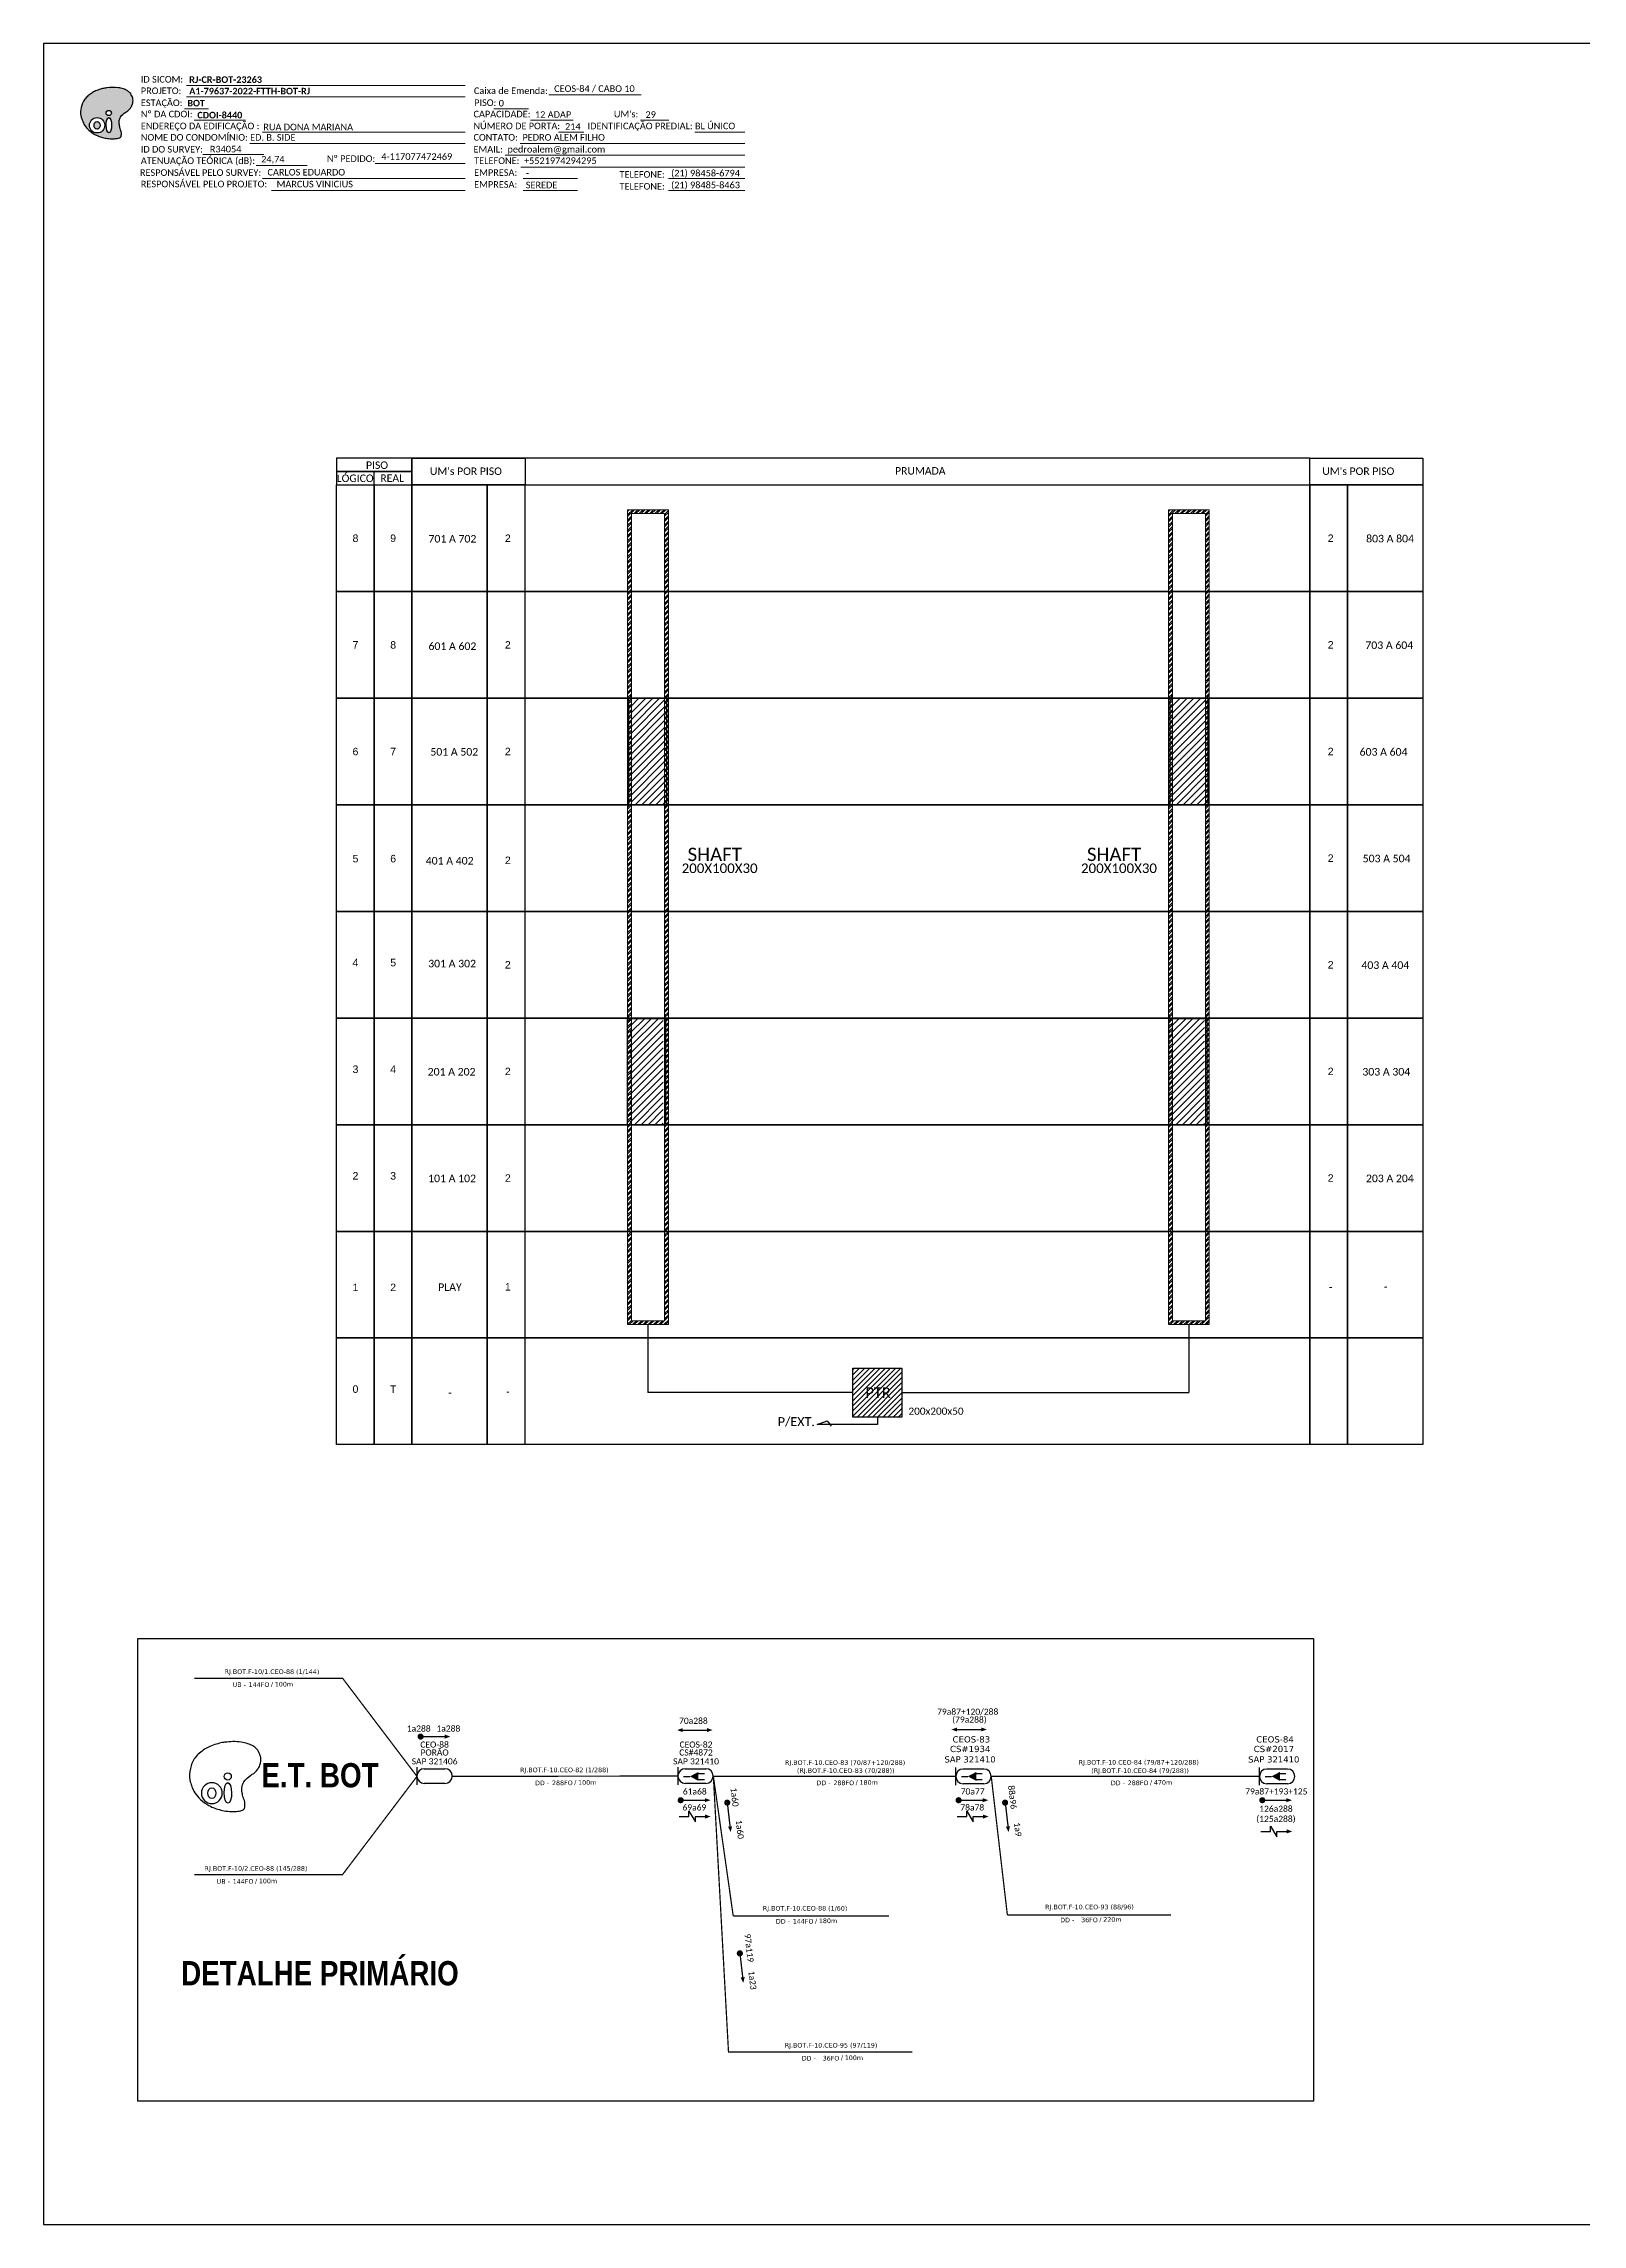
# Model space of a CAD drawing. Header units: inches. Extents: x 158 to 1895, y 602 to 1196.
# Drawn here: x 1056 to 1475, y 602 to 1196 of the extents above; entities that cross this region are included whole.
import ezdxf
from ezdxf.enums import TextEntityAlignment as Align

# ---------------------------------------------------------------- set-up
doc = ezdxf.new("R2010")
doc.units = ezdxf.units.IN
doc.header["$MEASUREMENT"] = 0
for name, color, linetype in [('20.4-CEOS', 1, 'Continuous'), ('20.5-CABO AÉREO', 1, 'Continuous'), ('20.5-CEO', 1, 'Continuous'), ('E.T.', 7, 'Continuous'), ('SETA', 7, 'Continuous')]:
    doc.layers.add(name, color=color, linetype=linetype)
doc.layers.add('40.1-ETIQUETAS', color=1, linetype='Continuous', lineweight=20)
doc.styles.add('ARIAL', font='arial.ttf')
doc.styles.add('siredit', font='verdana.ttf')
doc.styles.add('SWISS BIT', font='swisscb.ttf')
doc.styles.add('WMF-Calibri0', font='calibri.ttf')
doc.styles.add('WMF-Calibri1', font='calibrib.ttf')
doc.linetypes.add('FENCELINE1', pattern='A,0.25,-0.1,[133,ltypeshp.shx,S=0.1,R=0,X=-0.1,Y=0],-0.1,1', length=1.45)

# ---------------------------------------------------------------- blocks, each defined once
blk = doc.blocks.new('OI')
h = blk.add_hatch(color=40)
edge = h.paths.add_edge_path()
edge.add_spline(control_points=[(4.35, -0.67), (3.92, -0.99), (3.26, -1.5), (2.81, -2.59), (2.9, -3.5), (3.06, -4.27), (3.31, -4.85), (3.37, -5.39), (3.4, -5.88), (3.2, -6.4), (2.54, -6.61), (1.65, -6.63), (0.55, -6.67), (-0.56, -6.42), (-1.61, -6.14), (-2.77, -5.61), (-3.92, -4.77), (-4.89, -3.7), (-5.34, -2.65), (-5.6, -1.94), (-5.85, -0.96), (-5.71, 0.47), (-5.1, 2.02), (-4.14, 3.02), (-3.3, 3.61), (-2.37, 4.16), (-1.36, 4.44), (-0.56, 4.7), (0.79, 4.85), (2.24, 4.97), (3.79, 4.57), (4.67, 4.21), (5.44, 3.65), (5.76, 2.99), (6.03, 2.21), (6.01, 1.46), (5.72, 0.64), (5.31, 0.08), (4.88, -0.38), (4.51, -0.55), (4.35, -0.67)], knot_values=[0, 0, 0, 0, 1.60434, 2.417191, 3.427595, 4.282808, 4.776746, 5.304182, 5.888771, 6.258406, 6.858137, 7.79129, 8.986195, 10.124242, 11.187857, 12.242908, 13.953784, 15.414161, 16.515391, 17.349188, 17.675853, 19.552021, 21.515531, 22.568638, 23.63245, 24.621084, 25.782718, 26.745347, 27.142653, 29.870543, 31.004649, 31.921532, 32.709589, 33.801391, 34.042471, 35.192333, 35.971461, 36.628871, 37.254359, 37.836911, 37.836911, 37.836911, 37.836911], degree=3, periodic=0)
h.paths.add_polyline_path([(1.13, -0.87, -1), (-0.04, -0.87, -1)], flags=16)
edge = h.paths.add_edge_path(flags=16)
edge.add_ellipse((0.56, -3.59), major_axis=(-0.02, 1.71), ratio=0.361305, start_angle=0, end_angle=360)
h.paths.add_polyline_path([(-0.36, -3.62, -1), (-3.8, -3.62, -1)], flags=16)
edge = h.paths.add_edge_path(flags=0)
edge.add_ellipse((-2.08, -3.62), major_axis=(0, 0.885), ratio=0.758294, start_angle=0, end_angle=360)
at = {"color": 40}
for centre, radius in [((-2.08, -3.62), 1.72), ((0.54, -0.87), 0.587)]:
    blk.add_circle(centre, radius, dxfattribs=at)
blk.add_ellipse((-2.08, -3.62), major_axis=(0, 0.885), ratio=0.758294, start_param=-3.141592653589792, end_param=3.141592653589792, dxfattribs=at)
blk.add_ellipse((0.56, -3.59), major_axis=(-0.02, 1.71), ratio=0.361305, dxfattribs=at)
at = {"color": 40, "start_tangent": (-0.800898, -0.598801), "end_tangent": (-0.800898, -0.598801)}
blk.add_spline([(4.35, -0.67), (3.2, -1.78), (2.9, -2.54), (2.92, -3.55), (3.12, -4.38), (3.28, -4.85), (3.37, -5.37), (3.35, -5.95), (3.2, -6.29), (2.66, -6.55), (1.73, -6.63), (0.54, -6.62), (-0.58, -6.41), (-1.6, -6.11), (-2.56, -5.67), (-3.95, -4.67), (-4.89, -3.56), (-5.37, -2.56), (-5.64, -1.78), (-5.72, -1.46), (-5.63, 0.42), (-4.84, 2.22), (-4.13, 2.99), (-3.27, 3.62), (-2.4, 4.09), (-1.3, 4.47), (-0.37, 4.72), (0.02, 4.77), (2.75, 4.8), (3.85, 4.53), (4.69, 4.16), (5.31, 3.68), (5.85, 2.73), (5.93, 2.5), (5.94, 1.35), (5.67, 0.62), (5.29, 0.08), (4.84, -0.36), (4.35, -0.67)], degree=3, dxfattribs=at)

msp = doc.modelspace()

# ---------------------------------------------------------------- hatches: boundary and pattern name
h = msp.add_hatch()
h.set_pattern_fill('ANSI32', color=3, scale=0.1056)
h.set_pattern_definition([(45, (-6852.0645, 3188.6005), (-0.71123628, 0.71123628), []), (45, (-6851.5903, 3188.6005), (-0.71123628, 0.71123628), [])])
h.paths.add_polyline_path([(1215.08, 1069.38), (1226.17, 1069.38), (1226.17, 847.44), (1215.08, 847.44)])
h.paths.add_polyline_path([(1216.13, 1068.33), (1225.11, 1068.33), (1225.11, 848.5), (1216.13, 848.5)], flags=16)
h = msp.add_hatch()
h.set_pattern_fill('ANSI32', color=3, scale=0.1056)
h.set_pattern_definition([(45, (-6704.6793, 3188.6005), (-0.71123628, 0.71123628), []), (45, (-6704.2051, 3188.6005), (-0.71123628, 0.71123628), [])])
h.paths.add_polyline_path([(1362.46, 1069.38), (1373.55, 1069.38), (1373.55, 847.44), (1362.46, 847.44)])
h.paths.add_polyline_path([(1363.52, 1068.33), (1372.5, 1068.33), (1372.5, 848.5), (1363.52, 848.5)], flags=16)
h = msp.add_hatch()
h.set_pattern_fill('ANSI31', color=1, scale=10.56, style=0)
h.set_pattern_definition([(45, (-2737.729, -79.8378), (-0.93338095, 0.93338095), [])])
h.paths.add_polyline_path([(1225.07, 1018.05), (1216.1, 1018.05), (1216.1, 989), (1225.07, 989)])
h = msp.add_hatch()
h.set_pattern_fill('ANSI31', color=1, scale=10.56, style=0)
h.set_pattern_definition([(45, (-2590.2444, -79.8378), (-0.93338095, 0.93338095), [])])
h.paths.add_polyline_path([(1372.56, 1018.05), (1363.58, 1018.05), (1363.58, 989), (1372.56, 989)])
h = msp.add_hatch()
h.set_pattern_fill('ANSI31', color=1, scale=10.56, style=0)
h.set_pattern_definition([(45, (-2738.0278, -167.0748), (-0.93338095, 0.93338095), [])])
h.paths.add_polyline_path([(1224.78, 930.81), (1215.8, 930.81), (1215.8, 901.77), (1224.78, 901.77)])
h = msp.add_hatch()
h.set_pattern_fill('ANSI31', color=1, scale=10.56, style=0)
h.set_pattern_definition([(45, (-2590.5433, -167.0748), (-0.93338095, 0.93338095), [])])
h.paths.add_polyline_path([(1372.26, 930.81), (1363.28, 930.81), (1363.28, 901.77), (1372.26, 901.77)])
h = msp.add_hatch()
h.set_pattern_fill('ANSI31', color=1, scale=7.948007, style=0)
h.set_pattern_definition([(45, (1041.1172, 490.2113), (-0.7025112, 0.7025112), [])])
h.paths.add_polyline_path([(1289.8, 835.57), (1276.45, 835.57), (1276.45, 822.22), (1289.8, 822.22)])
h.paths.add_polyline_path([(1279.15, 826.73), (1287.56, 826.73), (1287.56, 831.03), (1279.15, 831.03)], flags=24)

# ---------------------------------------------------------------- linework, layer by layer
for points in [[(1055.94, 602.34), (1894.51, 602.34), (1894.51, 1196.34), (1055.94, 1196.34), (1055.94, 602.34)], [(1135.79, 1076.14), (1400.98, 1076.14), (1400.98, 1083.43), (1135.79, 1083.43), (1135.79, 1083.43), (1135.79, 1079.79)], [(1400.96, 1076.14), (1400.96, 1083.43)], [(1146.05, 1076.14), (1146.05, 1079.79)]]:
    msp.add_lwpolyline(points)
at = {"color": 7, "lineweight": 0}
for points in [[(1094.84, 1184.98), (1170.81, 1184.98)], [(1193.65, 1182.35), (1218.78, 1182.35)], [(1094.32, 1178.58), (1100.87, 1178.58)], [(1094.84, 1181.86), (1170.81, 1181.86)], [(1178.61, 1178.62), (1188.09, 1178.62)], [(1096.98, 1175.51), (1110.92, 1175.51)], [(1115.55, 1172.27), (1170.81, 1172.27)], [(1188.65, 1175.51), (1200.27, 1175.51)], [(1196.24, 1172.27), (1203.18, 1172.27)], [(1218.6, 1175.51), (1226.26, 1175.51)], [(1233.41, 1172.27), (1246.97, 1172.27)], [(1099.3, 1166.1), (1115.91, 1166.1)], [(1112.14, 1169.16), (1170.81, 1169.16)], [(1181.73, 1165.92), (1247, 1165.92)], [(1185.77, 1169.16), (1247, 1169.16)], [(1113.84, 1163.13), (1127.78, 1163.13)], [(1115.55, 1159.58), (1170.81, 1159.58)], [(1146.29, 1163.69), (1170.78, 1163.69)], [(1186.02, 1162.69), (1247, 1162.69)], [(1186.62, 1159.58), (1201.42, 1159.58)], [(1226.23, 1159.58), (1247, 1159.58)], [(1118.04, 1156.34), (1170.81, 1156.34)], [(1186.62, 1156.34), (1201.42, 1156.34)], [(1226.23, 1156.34), (1247, 1156.34)]]:
    msp.add_lwpolyline(points, dxfattribs=at)
at = {"color": 0}
for points in [[(1135.79, 1079.79), (1156.32, 1079.79), (1156.32, 1083.43), (1135.79, 1083.43)], [(1135.79, 1076.14), (1156.32, 1076.14), (1156.32, 1079.79), (1135.79, 1079.79)]]:
    msp.add_lwpolyline(points, close=True, dxfattribs=at)
for points in [[(1156.33, 1083.43), (1187.13, 1083.43), (1187.13, 1076.14), (1156.33, 1076.14)], [(1400.98, 1083.43), (1431.77, 1083.43), (1431.77, 1076.14), (1400.98, 1076.14)], [(1135.79, 1076.14), (1400.98, 1076.14), (1400.98, 1047.09), (1135.79, 1047.09)], [(1135.79, 1076.14), (1146.05, 1076.14), (1146.05, 1047.09), (1135.79, 1047.09)], [(1146.05, 1076.14), (1156.32, 1076.14), (1156.32, 1047.09), (1146.05, 1047.09)], [(1156.32, 1076.14), (1176.85, 1076.14), (1176.85, 1047.09), (1156.32, 1047.09)], [(1176.85, 1076.14), (1187.11, 1076.14), (1187.11, 1047.09), (1176.85, 1047.09)], [(1400.98, 1076.14), (1411.24, 1076.14), (1411.24, 1047.09), (1400.98, 1047.09)], [(1411.24, 1076.14), (1431.77, 1076.14), (1431.77, 1047.09), (1411.24, 1047.09)], [(1135.79, 1047.09), (1400.98, 1047.09), (1400.98, 1018.05), (1135.79, 1018.05)], [(1135.79, 1047.09), (1146.05, 1047.09), (1146.05, 1018.05), (1135.79, 1018.05)], [(1146.05, 1047.09), (1156.32, 1047.09), (1156.32, 1018.05), (1146.05, 1018.05)], [(1156.32, 1047.09), (1176.85, 1047.09), (1176.85, 1018.05), (1156.32, 1018.05)], [(1176.85, 1047.09), (1187.11, 1047.09), (1187.11, 1018.05), (1176.85, 1018.05)], [(1400.98, 1047.09), (1411.24, 1047.09), (1411.24, 1018.05), (1400.98, 1018.05)], [(1411.24, 1047.09), (1431.77, 1047.09), (1431.77, 1018.05), (1411.24, 1018.05)], [(1135.79, 1018.05), (1400.98, 1018.05), (1400.98, 989), (1135.79, 989)], [(1135.79, 1018.05), (1146.05, 1018.05), (1146.05, 989), (1135.79, 989)], [(1146.05, 1018.05), (1156.32, 1018.05), (1156.32, 989), (1146.05, 989)], [(1156.32, 1018.05), (1176.85, 1018.05), (1176.85, 989), (1156.32, 989)], [(1176.85, 1018.05), (1187.11, 1018.05), (1187.11, 989), (1176.85, 989)], [(1215.37, 1018.05), (1225.66, 1018.05), (1225.66, 989), (1215.37, 989)], [(1362.86, 1018.05), (1373.15, 1018.05), (1373.15, 989), (1362.86, 989)], [(1400.98, 1018.05), (1411.24, 1018.05), (1411.24, 989), (1400.98, 989)], [(1411.24, 1018.05), (1431.77, 1018.05), (1431.77, 989), (1411.24, 989)], [(1135.79, 989), (1400.98, 989), (1400.98, 959.96), (1135.79, 959.96)], [(1135.79, 989), (1146.05, 989), (1146.05, 959.96), (1135.79, 959.96)], [(1146.05, 989), (1156.32, 989), (1156.32, 959.96), (1146.05, 959.96)], [(1156.32, 989), (1176.85, 989), (1176.85, 959.96), (1156.32, 959.96)], [(1176.85, 989), (1187.11, 989), (1187.11, 959.96), (1176.85, 959.96)], [(1400.98, 989), (1411.24, 989), (1411.24, 959.96), (1400.98, 959.96)], [(1411.24, 989), (1431.77, 989), (1431.77, 959.96), (1411.24, 959.96)], [(1135.79, 959.96), (1400.98, 959.96), (1400.98, 930.91), (1135.79, 930.91)], [(1135.79, 959.96), (1146.05, 959.96), (1146.05, 930.91), (1135.79, 930.91)], [(1146.05, 959.96), (1156.32, 959.96), (1156.32, 930.91), (1146.05, 930.91)], [(1156.32, 959.96), (1176.85, 959.96), (1176.85, 930.91), (1156.32, 930.91)], [(1176.85, 959.96), (1187.11, 959.96), (1187.11, 930.91), (1176.85, 930.91)], [(1400.98, 959.96), (1411.24, 959.96), (1411.24, 930.91), (1400.98, 930.91)], [(1411.24, 959.96), (1431.77, 959.96), (1431.77, 930.91), (1411.24, 930.91)], [(1135.79, 930.91), (1400.98, 930.91), (1400.98, 901.87), (1135.79, 901.87)], [(1135.79, 930.91), (1146.05, 930.91), (1146.05, 901.87), (1135.79, 901.87)], [(1146.05, 930.91), (1156.32, 930.91), (1156.32, 901.87), (1146.05, 901.87)], [(1156.32, 930.91), (1176.85, 930.91), (1176.85, 901.87), (1156.32, 901.87)], [(1176.85, 930.91), (1187.11, 930.91), (1187.11, 901.87), (1176.85, 901.87)], [(1215.08, 930.81), (1225.36, 930.81), (1225.36, 901.77), (1215.08, 901.77)], [(1362.56, 930.81), (1372.85, 930.81), (1372.85, 901.77), (1362.56, 901.77)], [(1400.98, 930.91), (1411.24, 930.91), (1411.24, 901.87), (1400.98, 901.87)], [(1411.24, 930.91), (1431.77, 930.91), (1431.77, 901.87), (1411.24, 901.87)], [(1135.79, 901.87), (1400.98, 901.87), (1400.98, 872.82), (1135.79, 872.82)], [(1135.79, 901.87), (1146.05, 901.87), (1146.05, 872.82), (1135.79, 872.82)], [(1146.05, 901.87), (1156.32, 901.87), (1156.32, 872.82), (1146.05, 872.82)], [(1156.32, 901.87), (1176.85, 901.87), (1176.85, 872.82), (1156.32, 872.82)], [(1176.85, 901.87), (1187.11, 901.87), (1187.11, 872.82), (1176.85, 872.82)], [(1400.98, 901.87), (1411.24, 901.87), (1411.24, 872.82), (1400.98, 872.82)], [(1411.24, 901.87), (1431.77, 901.87), (1431.77, 872.82), (1411.24, 872.82)], [(1135.79, 872.82), (1400.98, 872.82), (1400.98, 843.78), (1135.79, 843.78)], [(1135.79, 872.82), (1146.05, 872.82), (1146.05, 843.78), (1135.79, 843.78)], [(1146.05, 872.82), (1156.32, 872.82), (1156.32, 843.78), (1146.05, 843.78)], [(1156.32, 872.82), (1176.85, 872.82), (1176.85, 843.78), (1156.32, 843.78)], [(1176.85, 872.82), (1187.11, 872.82), (1187.11, 843.78), (1176.85, 843.78)], [(1400.98, 872.82), (1411.24, 872.82), (1411.24, 843.78), (1400.98, 843.78)], [(1411.24, 872.82), (1431.77, 872.82), (1431.77, 843.78), (1411.24, 843.78)], [(1135.79, 843.78), (1400.98, 843.78), (1400.98, 814.73), (1135.79, 814.73)], [(1135.79, 843.78), (1146.05, 843.78), (1146.05, 814.73), (1135.79, 814.73)], [(1146.05, 843.78), (1156.32, 843.78), (1156.32, 814.73), (1146.05, 814.73)], [(1156.32, 843.78), (1176.85, 843.78), (1176.85, 814.73), (1156.32, 814.73)], [(1176.85, 843.78), (1187.11, 843.78), (1187.11, 814.73), (1176.85, 814.73)], [(1400.98, 843.78), (1411.24, 843.78), (1411.24, 814.73), (1400.98, 814.73)], [(1411.24, 843.78), (1431.77, 843.78), (1431.77, 814.73), (1411.24, 814.73)], [(1081.65, 761.89), (1401.93, 761.89), (1401.93, 635.88), (1081.65, 635.88)]]:
    msp.add_lwpolyline(points, close=True)
at = {"color": 2, "lineweight": 0}
for points in [[(1215.08, 1069.38), (1226.17, 1069.38), (1226.17, 847.44), (1215.08, 847.44)], [(1362.46, 1069.38), (1373.55, 1069.38), (1373.55, 847.44), (1362.46, 847.44)], [(1216.13, 1068.33), (1225.11, 1068.33), (1225.11, 848.5), (1216.13, 848.5)], [(1363.52, 1068.33), (1372.5, 1068.33), (1372.5, 848.5), (1363.52, 848.5)]]:
    msp.add_lwpolyline(points, close=True, dxfattribs=at)
at = {"color": 3}
for points in [[(1220.62, 847.44), (1220.62, 828.9)], [(1368.01, 847.44), (1368.01, 828.9)], [(1276.45, 828.9), (1220.62, 828.9)], [(1289.8, 828.9), (1368.01, 828.9)]]:
    msp.add_lwpolyline(points, dxfattribs=at)
at = {"color": 1}
msp.add_lwpolyline([(1276.45, 835.57), (1289.8, 835.57), (1289.8, 822.22), (1276.45, 822.22)], close=True, dxfattribs=at)
msp.add_lwpolyline([(1283.12, 822.22), (1283.12, 820.22), (1266.7, 820.22), (1269.47, 821.2), (1270.54, 819.76)], dxfattribs=at)
at = {"color": 0, "const_width": 0.832}
for points in [[(1158.26, 735.2, 1), (1159.09, 735.2, 1)], [(1229.13, 717.88, 1), (1229.96, 717.88, 1)], [(1242.17, 717.64, 1), (1242.26, 716.81, 1)], [(1304.84, 717.88, 1), (1305.68, 717.88, 1)], [(1317.88, 717.64, 1), (1317.98, 716.81, 1)], [(1387.59, 717.88, 1), (1388.42, 717.88, 1)], [(1245.6, 676.58, 1), (1245.7, 675.75, 1)]]:
    msp.add_lwpolyline(points, format="xyb", close=True, dxfattribs=at)
at = {"color": 0}
for points in [[(1231.77, 713.43), (1231.77, 714.9), (1233.53, 711.96), (1233.53, 713.43)], [(1307.49, 713.43), (1307.49, 714.9), (1309.25, 711.96), (1309.25, 713.43)], [(1390.23, 709.38), (1390.23, 710.85), (1391.99, 707.91), (1391.99, 709.38)]]:
    msp.add_lwpolyline(points, dxfattribs=at)
at = {"layer": '20.4-CEOS', "color": 0}
for p, q in [((1312.14, 726.38), (1306.5, 726.38)), ((1312.14, 722.36), (1306.5, 722.36))]:
    msp.add_line(p, q, dxfattribs=at)
at = {"layer": '20.4-CEOS', "color": 5}
for p, q in [((1394.88, 726.38), (1389.25, 726.38)), ((1394.88, 722.36), (1389.25, 722.36))]:
    msp.add_line(p, q, dxfattribs=at)
at = {"layer": '20.4-CEOS', "color": 0}
for points in [[(1232.05, 724.37, 0, 2.48, 0), (1234.38, 724.37, 2.48, 2.48, 0)], [(1232.05, 724.37, 0, 2.48, 0), (1234.38, 724.37, 2.48, 2.48, 0)], [(1307.76, 724.37, 0, 2.48, 0), (1310.09, 724.37, 2.48, 2.48, 0)], [(1307.76, 724.37, 0, 2.48, 0), (1310.09, 724.37, 2.48, 2.48, 0)]]:
    msp.add_lwpolyline(points, format="xyseb", dxfattribs=at)
for points in [[(1234.27, 725.16), (1235.99, 725.16)], [(1234.27, 725.16), (1235.99, 725.16)], [(1304.49, 721.94), (1304.49, 726.79)], [(1309.99, 725.16), (1311.7, 725.16)], [(1309.99, 725.16), (1311.7, 725.16)], [(1230.34, 724.37), (1232.05, 724.37)], [(1230.34, 724.37), (1232.05, 724.37)], [(1234.27, 723.49), (1235.99, 723.49)], [(1234.27, 723.49), (1235.99, 723.49)], [(1306.05, 724.37), (1307.76, 724.37)], [(1306.05, 724.37), (1307.76, 724.37)], [(1309.99, 723.49), (1311.7, 723.49)], [(1309.99, 723.49), (1311.7, 723.49)]]:
    msp.add_lwpolyline(points, dxfattribs=at)
at = {"layer": '20.4-CEOS', "color": 5}
for points in [[(1387.24, 721.94), (1387.24, 726.79)], [(1392.73, 725.16), (1394.45, 725.16)], [(1392.73, 725.16), (1394.45, 725.16)], [(1388.8, 724.37), (1390.51, 724.37)], [(1388.8, 724.37), (1390.51, 724.37)], [(1392.73, 723.49), (1394.45, 723.49)], [(1392.73, 723.49), (1394.45, 723.49)]]:
    msp.add_lwpolyline(points, dxfattribs=at)
msp.add_lwpolyline([(1390.51, 724.37, 0, 2.48, 0), (1392.84, 724.37, 2.48, 2.48, 0)], format="xyseb", dxfattribs=at)
msp.add_lwpolyline([(1390.51, 724.37, 0, 2.48, 0), (1392.84, 724.37, 2.48, 2.48, 0)], format="xyseb", dxfattribs=at)
at = {"layer": '20.4-CEOS', "color": 0}
for centre, start, end in [((1306.5, 724.37), 90, 270), ((1312.14, 724.37), 270, 90)]:
    msp.add_arc(centre, 2.01, start, end, dxfattribs=at)
at = {"layer": '20.4-CEOS', "color": 5}
for centre, start, end in [((1389.25, 724.37), 90, 270), ((1394.88, 724.37), 270, 90)]:
    msp.add_arc(centre, 2.01, start, end, dxfattribs=at)
at = {"layer": '20.5-CABO AÉREO', "color": 0, "ltscale": 50, "const_width": 0.336}
for points in [[(1097.02, 751.1), (1137.41, 751.1), (1157.68, 724.37)], [(1097.02, 697.63), (1137.41, 697.63), (1157.68, 724.37)], [(1167.34, 724.37), (1228.78, 724.47)], [(1238.44, 724.37), (1304.49, 724.37)], [(1238.44, 724.37), (1243.85, 686.34)], [(1238.44, 724.37), (1242.56, 649.33), (1292.66, 649.33)], [(1314.15, 724.37), (1318.54, 686.64)], [(1243.85, 686.34), (1286.3, 686.34)], [(1318.54, 686.64), (1363.09, 686.64)]]:
    msp.add_lwpolyline(points, dxfattribs=at)
at = {"layer": '20.5-CABO AÉREO', "color": 5, "ltscale": 50, "const_width": 0.336}
msp.add_lwpolyline([(1314.15, 724.37), (1387.24, 724.37)], dxfattribs=at)
at = {"layer": '20.5-CEO', "color": 0}
for p, q in [((1159.68, 726.47), (1165.29, 726.47)), ((1230.78, 726.47), (1236.39, 726.47)), ((1165.29, 722.47), (1159.68, 722.47)), ((1236.39, 722.47), (1230.78, 722.47))]:
    msp.add_line(p, q, dxfattribs=at)
for points in [[(1157.68, 726.88), (1157.68, 722.06)], [(1228.78, 726.88), (1228.78, 722.06)]]:
    msp.add_lwpolyline(points, dxfattribs=at)
for centre, start, end in [((1159.68, 724.47), 90, 270), ((1165.29, 724.47), 270, 90), ((1230.78, 724.47), 90, 270), ((1236.39, 724.47), 270, 90)]:
    msp.add_arc(centre, 2, start, end, dxfattribs=at)
at = {"layer": 'E.T.', "color": 0}
for centre, major_axis, ratio, start_param, end_param in [((1106.12, 724.35), (0.685, 0.685), 1, 5.497787, 11.780972), ((1101.79, 719.81), (2.84, 0), 1, -0.000004, 6.283181), ((1101.79, 719.81), (0, 1.46), 0.758294, 1.570796326793915, 7.8539816339735)]:
    msp.add_ellipse(centre, major_axis=major_axis, ratio=ratio, start_param=start_param, end_param=end_param, dxfattribs=at)
msp.add_ellipse((1106.15, 719.87), major_axis=(-0.04, 2.82), ratio=0.361305, dxfattribs=at)
msp.add_open_spline([(1112.41, 724.68), (1111.7, 724.15), (1110.61, 723.31), (1109.87, 721.5), (1110.01, 720), (1110.27, 718.73), (1110.69, 717.78), (1110.8, 716.9), (1110.84, 716.08), (1110.51, 715.23), (1109.42, 714.87), (1107.95, 714.84), (1106.13, 714.78), (1104.3, 715.18), (1102.57, 715.65), (1100.65, 716.53), (1098.76, 717.92), (1097.15, 719.69), (1096.41, 721.42), (1095.98, 722.58), (1095.58, 724.21), (1095.8, 726.56), (1096.81, 729.13), (1098.39, 730.77), (1099.78, 731.75), (1101.32, 732.65), (1102.97, 733.12), (1104.3, 733.55), (1106.54, 733.8), (1108.92, 733.99), (1111.48, 733.34), (1112.93, 732.74), (1114.2, 731.81), (1114.74, 730.73), (1115.19, 729.44), (1115.15, 728.19), (1114.67, 726.84), (1114, 725.91), (1113.27, 725.17), (1112.67, 724.87), (1112.41, 724.68)], degree=3, knots=[0, 0, 0, 0, 1.60434, 2.417191, 3.427595, 4.282808, 4.776746, 5.304182, 5.888771, 6.258406, 6.858137, 7.79129, 8.986195, 10.124242, 11.187857, 12.242908, 13.953784, 15.414161, 16.515391, 17.349188, 17.675853, 19.552021, 21.515531, 22.568638, 23.63245, 24.621084, 25.782718, 26.745347, 27.142653, 29.870543, 31.004649, 31.921532, 32.709589, 33.801391, 34.042471, 35.192333, 35.971461, 36.628871, 37.254359, 37.836911, 37.836911, 37.836911, 37.836911], dxfattribs=at)
at = {"layer": 'SETA', "color": 0}
for points in [[(1230.1, 736.97), (1237.25, 736.97)], [(1304.84, 737.14), (1311.99, 737.14)], [(1158.67, 735.2), (1165.82, 735.2)], [(1229.12, 713.43), (1231.77, 713.43)], [(1229.55, 717.88), (1236.7, 717.88)], [(1233.53, 713.43), (1236.19, 713.43)], [(1242.22, 717.23), (1243.04, 710.13)], [(1304.83, 713.43), (1307.49, 713.43)], [(1305.26, 717.88), (1312.41, 717.88)], [(1309.25, 713.43), (1311.9, 713.43)], [(1317.93, 717.23), (1318.75, 710.13)], [(1388.01, 717.88), (1395.16, 717.88)], [(1387.58, 709.38), (1390.23, 709.38)], [(1391.99, 709.38), (1394.65, 709.38)], [(1245.65, 676.16), (1246.47, 669.06)]]:
    msp.add_lwpolyline(points, dxfattribs=at)
for points in [[(1230.1, 737.53), (1228.58, 736.97), (1230.1, 736.42)], [(1236.68, 737.54), (1238.2, 736.99), (1236.68, 736.43)], [(1304.84, 737.69), (1303.31, 737.14), (1304.84, 736.58)], [(1311.41, 737.7), (1312.94, 737.15), (1311.41, 736.59)], [(1165.25, 735.77), (1166.77, 735.21), (1165.25, 734.66)], [(1236.12, 718.44), (1237.65, 717.89), (1236.12, 717.34)], [(1236.19, 713.98), (1237.71, 713.43), (1236.19, 712.87)], [(1311.84, 718.44), (1313.36, 717.89), (1311.84, 717.34)], [(1311.9, 713.98), (1313.43, 713.43), (1311.9, 712.87)], [(1394.58, 718.44), (1396.11, 717.89), (1394.58, 717.34)], [(1243.53, 710.76), (1243.16, 709.18), (1242.43, 710.63)], [(1319.25, 710.76), (1318.87, 709.18), (1318.15, 710.63)], [(1394.65, 709.93), (1396.17, 709.38), (1394.65, 708.83)], [(1246.97, 669.7), (1246.59, 668.12), (1245.87, 669.57)]]:
    msp.add_solid(points, dxfattribs=at)

# ---------------------------------------------------------------- block references
at = {"color": 7, "xscale": 1.21392392519577, "yscale": 1.21392392553389, "zscale": 1.213923925163967, "rotation": 0.1532895858424418}
msp.add_blockref('OI', (1073.03, 1178.49), dxfattribs=at)

# ---------------------------------------------------------------- texts
at = {"color": 7, "lineweight": 0, "style": 'WMF-Calibri0'}
for s, height, p in [('PROJETO:', 1.793, (1082.44, 1182.61)), ('ID SICOM:', 1.793, (1082.44, 1185.73)), ('Caixa de Emenda:', 1.7927, (1173.19, 1182.61)), ('ESTAÇÃO:', 1.793, (1082.44, 1179.33)), ('Nº DA CDOI:', 1.7927, (1082.44, 1176.26)), ('CAPACIDADE:', 1.7927, (1173.08, 1176.26)), ('PISO:', 1.793, (1173.26, 1179.37)), ("UM's:", 1.793, (1211.33, 1176.26)), ('ENDEREÇO DA EDIFICAÇÃO :', 1.7927, (1082.44, 1173.02)), ('NOME DO CONDOMÍNIO: ED. B. SIDE', 1.7927, (1082.44, 1169.91)), ('CONTATO:  PEDRO ALEM FILHO', 1.7927, (1173.08, 1169.91)), ('NÚMERO DE PORTA:', 1.7927, (1173.08, 1173.02)), ('IDENTIFICAÇÃO PREDIAL: BL ÚNICO', 1.7927, (1204.16, 1173.02)), ('ATENUAÇÃO TEÓRICA (dB):', 1.7927, (1082.44, 1163.56)), ('ID DO SURVEY:', 1.7927, (1082.44, 1166.67)), ('Nº PEDIDO:', 1.793, (1133.14, 1164.12)), ('EMAIL:  pedroalem@gmail.com', 1.7927, (1173.08, 1166.67)), ('TELEFONE:  +5521974294295', 1.7927, (1173.26, 1163.56)), ('RESPONSÁVEL PELO SURVEY:', 1.7927, (1082.19, 1160.32)), ('RESPONSÁVEL PELO PROJETO:', 1.7927, (1082.44, 1157.21)), ('EMPRESA:', 1.793, (1173.26, 1160.32)), ('EMPRESA:', 1.793, (1173.26, 1157.09)), ('TELEFONE:', 1.793, (1212.87, 1159.82)), ('TELEFONE:', 1.793, (1212.87, 1156.58))]:
    msp.add_text(s, height=height, dxfattribs=at).set_placement(p)
at = {"color": 7, "linetype": 'FENCELINE1'}
for s, height, style, p in [('A1-79637-2022-FTTH-BOT-RJ', 1.7927, 'WMF-Calibri1', (1095.63, 1182.51)), ('RJ-CR-BOT-23263', 1.7927, 'WMF-Calibri1', (1095.63, 1185.64)), ('CEOS-84 / CABO 10', 1.7927, 'WMF-Calibri0', (1195.05, 1183.19)), ('BOT', 1.793, 'WMF-Calibri1', (1095.11, 1179.23)), ('0', 1.79, 'WMF-Calibri0', (1179.96, 1179.22)), ('12 ADAP', 1.793, 'WMF-Calibri0', (1189.83, 1176.13)), ('29', 1.793, 'WMF-Calibri0', (1219.95, 1176.11)), ('RUA DONA MARIANA', 1.7927, 'WMF-Calibri0', (1115.82, 1172.73)), ('214', 1.793, 'WMF-Calibri0', (1198.02, 1172.87)), ('R34054', 1.793, 'WMF-Calibri0', (1101.24, 1166.71)), ('24,74', 1.793, 'WMF-Calibri0', (1115.24, 1163.97)), ('CARLOS EDUARDO', 1.7927, 'WMF-Calibri0', (1116.95, 1160.42)), ('MARCUS VINICIUS', 1.7927, 'WMF-Calibri0', (1119.44, 1157.18)), ('SEREDE', 1.793, 'WMF-Calibri0', (1187.33, 1156.94)), ('-', 1.79, 'WMF-Calibri0', (1187.33, 1160.17)), ('(21) 98458-6794', 1.7927, 'WMF-Calibri0', (1226.93, 1160.17)), ('(21) 98485-8463 ', 1.7927, 'WMF-Calibri0', (1226.93, 1156.94))]:
    msp.add_text(s, height=height, dxfattribs=dict(at, style=style)).set_placement(p)
at = {"color": 7, "linetype": 'FENCELINE1', "style": 'WMF-Calibri1'}
msp.add_text('CDOI-8440', height=1.793, dxfattribs=at).set_placement((1103.95, 1175.97), align=Align.CENTER)
at = {"linetype": 'FENCELINE1', "style": 'WMF-Calibri0'}
msp.add_text('4-117077472469', height=1.8, dxfattribs=at).set_placement((1147.95, 1164.68))
at = {"color": 0, "style": 'WMF-Calibri0'}
for s, height, p in [('     PISO', 2.04, (1140.19, 1080.5)), ('  LÓGICO', 2.04, (1134.38, 1076.93)), ('    REAL', 2.04, (1144.82, 1076.98)), ("UM's POR PISO", 2.0402, (1161.19, 1078.86)), ('PRUMADA', 2.04, (1287.94, 1078.96)), ("UM's POR PISO", 2.0402, (1404.36, 1078.86))]:
    msp.add_text(s, height=height, dxfattribs=at).set_placement(p)
at = {"style": 'WMF-Calibri0'}
for s, height, p in [('701 A 702', 2.055, (1160.82, 1060.45)), ('803 A 804', 2.055, (1416.3, 1060.49)), ('703 A 604', 2.055, (1416.08, 1031.45)), ('601 A 602', 2.055, (1160.82, 1031.19)), ('501 A 502', 2.055, (1161.32, 1002.41)), ('603 A 604', 2.055, (1414.52, 1002.4)), ('401 A 402', 2.055, (1160.06, 972.74)), ('SHAFT', 3.632, (1231.42, 973.69)), ('SHAFT', 3.632, (1340.23, 973.69)), ('503 A 504', 2.055, (1415.35, 973.36)), ('200X100X30', 2.607, (1229.8, 970.42)), ('200X100X30', 2.607, (1338.61, 970.42)), ('301 A 302', 2.055, (1160.73, 944.74)), ('403 A 404', 2.055, (1415.01, 944.31)), ('201 A 202', 2.055, (1160.59, 915.27)), ('303 A 304', 2.055, (1415.27, 915.27)), ('101 A 102', 2.055, (1160.72, 886.22)), ('203 A 204', 2.055, (1416.24, 886.22)), ('PLAY', 2.055, (1163.46, 856.61)), ('-', 2.06, (1421.12, 856.7)), ('-', 2.06, (1166.16, 827.87)), ('PTR', 2.863, (1279.87, 827.46)), ('P/EXT.', 2.447, (1255.99, 819.77)), ('200x200x50', 1.957, (1291.6, 822.87))]:
    msp.add_text(s, height=height, dxfattribs=at).set_placement(p)
at = {"color": 0, "char_height": 1.6632, "width": 21.0884, "attachment_point": 5}
for s, insert in [('{\\fCalibri|b0|i0|c0|p34;79a87+120/288}', (1307.74, 741.93)), ('{\\fCalibri|b0|i0|c0|p34;\\C7;1a288}', (1158.15, 737.39)), ('{\\fCalibri|b0|i0|c0|p34;\\C7;1a288}', (1166.23, 737.39)), ('{\\fCalibri|b0|i0|c0|p34;\\C7;70a288}', (1233, 739.5)), ('{\\fCalibri|b0|i0|c0|p34;(79a288)}', (1308.21, 739.66)), ('{\\fCalibri|b0|i0|c0|p34;\\C7;CEO-88}', (1162.48, 733.03)), ('{\\fCalibri|b0|i0|c0|p34;\\C7;PORÃO}', (1162.48, 730.87)), ('{\\fCalibri|b0|i0|c0|p34;\\C7;CS#4872}', (1233.71, 730.87)), ('{\\fCalibri|b0|i0|c0|p34;\\C7;CEOS-82}', (1233.71, 733.03)), ('{\\fCalibri|b0|i0|c0|p34;\\C7;SAP 321406}', (1162.48, 728.45)), ('{\\fCalibri|b0|i0|c0|p34;\\C7;SAP 321410}', (1233.71, 728.45)), ('{\\fCalibri|b0|i0|c0|p34;\\C7;61a68}', (1233.37, 720.26)), ('{\\fCalibri|b0|i0|c0|p34;\\C7;70a77}', (1309.09, 720.26)), ('{\\fCalibri|b0|i0|c0|p34;\\C7;79a87+193\\C1;+125}', (1391.83, 720.26)), ('{\\fCalibri|b0|i0|c0|p34;\\C7;69a69}', (1233.27, 715.9)), ('{\\fCalibri|b0|i0|c0|p34;\\C7;78a78}', (1308.98, 715.9))]:
    msp.add_mtext(s, dxfattribs=dict(at, insert=insert))
at = {"color": 0, "char_height": 1.6632, "width": 21.0884, "attachment_point": 5, "rotation": 276.59379}
for s, insert in [('{\\fCalibri|b0|i0|c0|p34;\\C7;1a60}', (1244.22, 718.7)), ('{\\fCalibri|b0|i0|c0|p34;\\C7;88a96}', (1319.93, 718.7)), ('{\\fCalibri|b0|i0|c0|p34;\\C7;1a60}', (1245.65, 709.91)), ('{\\fCalibri|b0|i0|c0|p34;\\C7;1a9}', (1321.37, 709.91)), ('{\\fCalibri|b0|i0|c0|p34;\\C7;97a119}', (1248.17, 677.64)), ('{\\fCalibri|b0|i0|c0|p34;\\C7;1a23}', (1249.09, 668.84))]:
    msp.add_mtext(s, dxfattribs=dict(at, insert=insert))
at = {"color": 5, "insert": (1391.73, 712.62), "char_height": 1.6632, "width": 21.0884, "attachment_point": 5}
msp.add_mtext('{\\fCalibri|b0|i0|c0|p34;(125a288)}', dxfattribs=at)
at = {"color": 1, "insert": (1391.73, 715.54), "char_height": 1.6632, "width": 21.0884, "attachment_point": 5}
msp.add_mtext('{\\fCalibri|b0|i0|c0|p34;126a288}', dxfattribs=at)
at = {"style": 'ARIAL', "flags": 12}
for tag, p in [('8', (1140.92, 1061.62)), ('9', (1151.19, 1061.62)), ('2', (1182.43, 1061.62)), ('2', (1406.63, 1061.62)), ('7', (1140.92, 1032.57)), ('8', (1151.19, 1032.57)), ('2', (1182.43, 1032.57)), ('2', (1406.63, 1032.57)), ('6', (1140.92, 1003.53)), ('7', (1151.19, 1003.53)), ('2', (1182.43, 1003.53)), ('2', (1406.63, 1003.53)), ('5', (1140.92, 974.35)), ('6', (1151.19, 974.35)), ('2', (1182.43, 973.89)), ('2', (1406.63, 974.48)), ('4', (1140.92, 946.04)), ('5', (1151.19, 946.04)), ('2', (1182.43, 945.44)), ('2', (1406.63, 945.44)), ('3', (1140.92, 916.99)), ('4', (1151.19, 916.99)), ('2', (1182.43, 916.39)), ('2', (1406.63, 916.39)), ('2', (1140.92, 887.95)), ('3', (1151.19, 887.95)), ('2', (1182.43, 887.35)), ('2', (1406.63, 887.35)), ('1', (1140.92, 857.57)), ('2', (1151.19, 857.57)), ('1', (1182.43, 857.7)), ('-', (1406.63, 857.78)), ('0', (1140.92, 829.86)), ('T', (1151.19, 829.86)), ('-', (1182.43, 829.26))]:
    msp.add_attdef(tag, text='XX', height=2.04, dxfattribs=at).set_placement(p, align=Align.MIDDLE_CENTER)
at = {"layer": '20.4-CEOS', "color": 0, "style": 'siredit'}
for s, height, p in [('CS#1934', 1.703, (1308.42, 731.84)), ('CEOS-83', 1.703, (1308.73, 734.46)), ('SAP 321410', 1.68, (1308.38, 729))]:
    msp.add_text(s, height=height, dxfattribs=at).set_placement(p, align=Align.MIDDLE_CENTER)
at = {"layer": '20.4-CEOS', "color": 5, "style": 'siredit'}
for s, height, p in [('CS#2017', 1.703, (1391.17, 731.84)), ('CEOS-84', 1.703, (1391.47, 734.46)), ('SAP 321410', 1.68, (1391.13, 729))]:
    msp.add_text(s, height=height, dxfattribs=at).set_placement(p, align=Align.MIDDLE_CENTER)
at = {"layer": '40.1-ETIQUETAS', "color": 0, "style": 'siredit'}
for s, p in [('RJ.BOT.F-10/1.CEO-88 (1/144)', (1118.16, 752.89)), ('RJ.BOT.F-10.CEO-82 (1/288)', (1197.82, 726.13)), ('(RJ.BOT.F-10.CEO-83 (70/288))', (1274.51, 725.96)), ('(RJ.BOT.F-10.CEO-84 (79/288))', (1354.7, 725.93)), ('RJ.BOT.F-10/2.CEO-88 (145/288)', (1113.81, 699.29)), ('RJ.BOT.F-10.CEO-88 (1/60)', (1263.43, 688.44)), ('RJ.BOT.F-10.CEO-93 (88/96)', (1340.92, 688.8)), ('RJ.BOT.F-10.CEO-95 (97/119)', (1270.49, 651.13))]:
    msp.add_text(s, height=1.26, dxfattribs=at).set_placement(p, align=Align.MIDDLE_CENTER)
for s, p in [('UB - ', (1111.61, 749.35)), ('144FO', (1117.48, 749.37)), ('/', (1118.47, 749.49)), ('DD - ', (1194.24, 722.59)), ('288FO', (1200.11, 722.61)), ('/', (1201.1, 722.72)), ('DD - ', (1270.92, 722.59)), ('288FO', (1276.79, 722.61)), ('/', (1277.78, 722.72)), ('DD - ', (1351.12, 722.59)), ('288FO', (1356.99, 722.61)), ('/', (1357.98, 722.72)), ('UB - ', (1107.26, 695.75)), ('144FO', (1113.13, 695.77)), ('/', (1114.12, 695.88)), ('DD - ', (1259.85, 684.89)), ('144FO', (1265.72, 684.91)), ('/', (1266.71, 685.03)), ('DD - ', (1337.33, 685.25)), ('36FO', (1343.2, 685.27)), ('/', (1344.19, 685.39)), ('DD - ', (1266.91, 647.59)), ('36FO', (1272.77, 647.61)), ('/', (1273.76, 647.72))]:
    msp.add_text(s, height=1.26, dxfattribs=at).set_placement(p, align=Align.MIDDLE_RIGHT)
for s, p in [('100m', (1118.94, 749.49)), ('100m', (1201.57, 722.72)), ('180m', (1278.26, 722.72)), ('470m', (1358.46, 722.72)), ('100m', (1114.59, 695.88)), ('180m', (1267.18, 685.03)), ('220m', (1344.67, 685.39)), ('100m', (1274.24, 647.72))]:
    msp.add_text(s, height=1.26, dxfattribs=at).set_placement(p, align=Align.MIDDLE_LEFT)
at = {"layer": '40.1-ETIQUETAS', "color": 0, "char_height": 1.26, "width": 41.6238, "attachment_point": 1, "style": 'siredit'}
for s, insert in [('RJ.BOT.F-10.CEO-83 (70/87+120/288)', (1257.94, 728.77)), ('RJ.BOT.F-10.CEO-84 (79/87+120/288)', (1337.96, 728.83))]:
    msp.add_mtext(s, dxfattribs=dict(at, insert=insert))
at = {"layer": 'E.T.', "color": 0, "style": 'SWISS BIT'}
for s, height, p in [('E.T. BOT', 6.603, (1131.24, 721.38)), ('DETALHE PRIMÁRIO', 6.6034, (1131.24, 667.46))]:
    msp.add_text(s, height=height, dxfattribs=at).set_placement(p, align=Align.CENTER)

doc.saveas('drawing.dxf')
